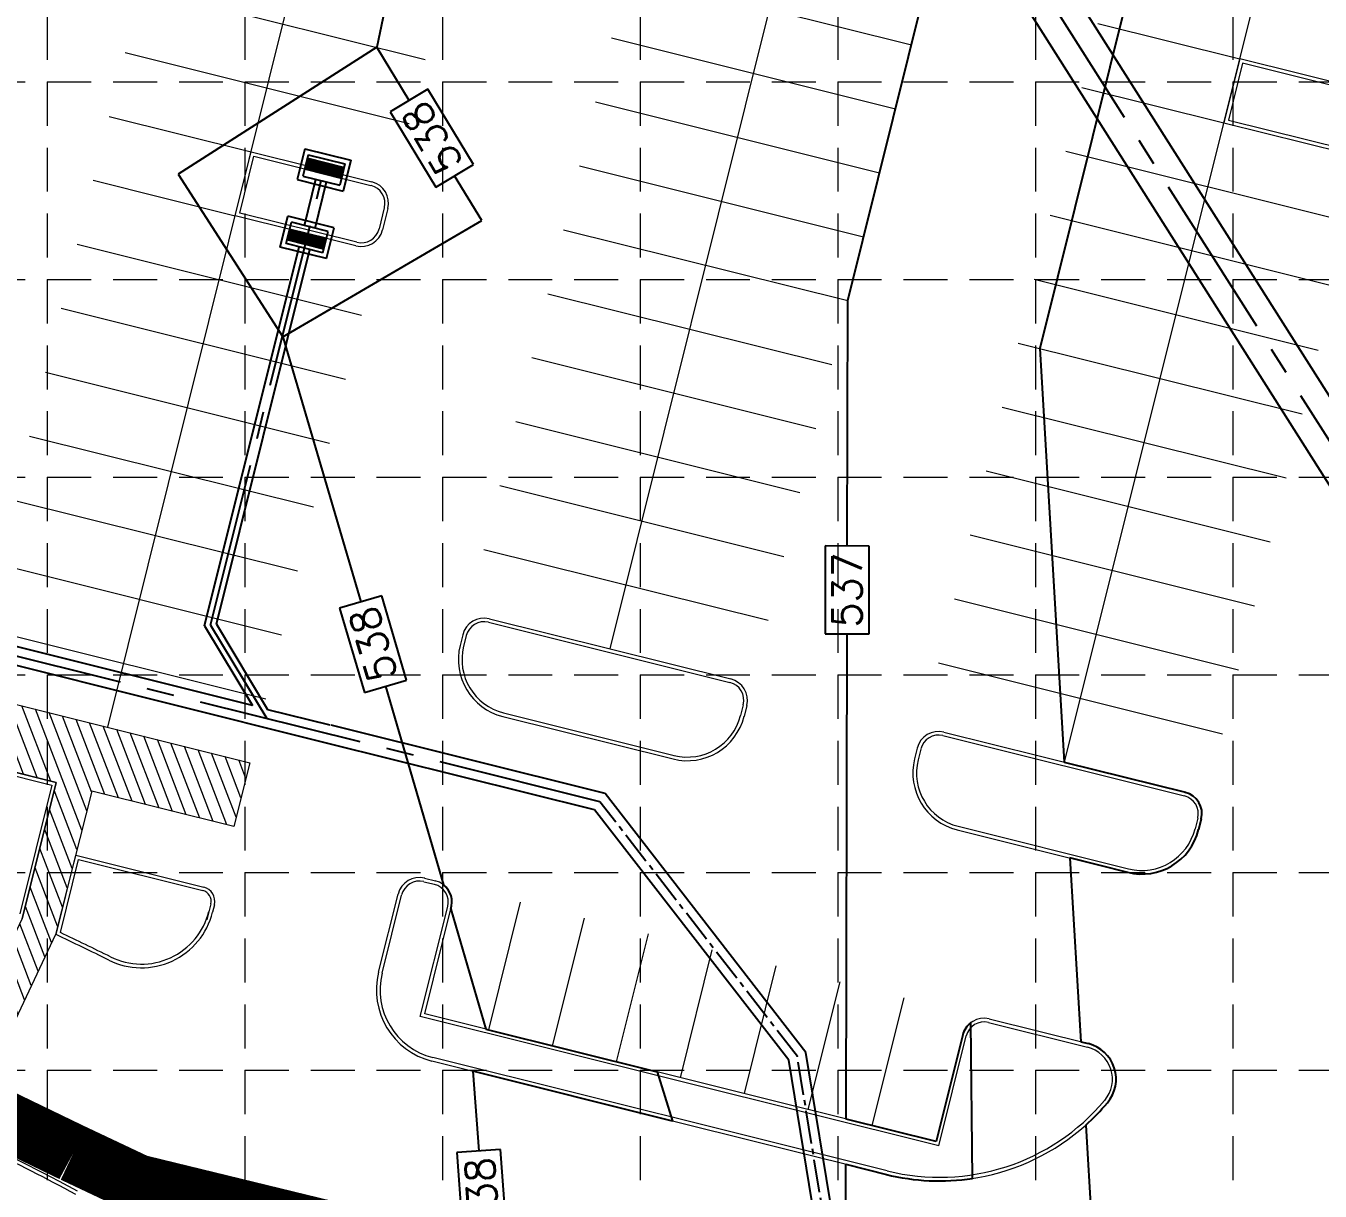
# Model space of a CAD drawing. Header units: feet. Extents: x 2597001 to 2598732, y 7017887 to 7019952.
# Drawn here: x 2597836.4 to 2598013.2, y 7018628.1 to 7018787.3 of the extents above; entities that cross this region are included whole.
import ezdxf

# ---------------------------------------------------------------- set-up
doc = ezdxf.new("R2010")
doc.units = ezdxf.units.FT
doc.header["$LTSCALE"] = 30
doc.header["$MEASUREMENT"] = 0
doc.linetypes.add('18358A-BASE-GRAD$0$CENTER2', pattern=[1.125, 0.75, -0.125, 0.125, -0.125])
doc.linetypes.add('HIDDEN', pattern=[0.375, 0.25, -0.125])
for name, color, linetype in [('18358A-BASE-GRAD$0$D-INLET', 3, 'CONTINUOUS'), ('GRID', 254, 'HIDDEN'), ('LIMITS OF DISTURBANCE', 1, 'HIDDEN'), ('PC', 35, 'CONTINUOUS'), ('STORM', 5, 'CONTINUOUS')]:
    doc.layers.add(name, color=color, linetype=linetype)
doc.layers.add('18358A-BASE-SITE$0$Curb', color=1, linetype='CONTINUOUS', lineweight=9)
doc.layers.add('18358A-BASE-SITE$0$PARK-STRIP', color=5, linetype='CONTINUOUS', lineweight=0)
doc.styles.add('L100', font='simplex.shx', dxfattribs={"height": 2})

msp = doc.modelspace()

# ---------------------------------------------------------------- hatches: boundary and pattern name
at = {"layer": '18358A-BASE-SITE$0$PARK-STRIP'}
h = msp.add_hatch(dxfattribs=at)
h.set_pattern_fill('ANSI31', scale=12.5, angle=66, style=0)
h.set_pattern_definition([(111, (2597823.1053, 7018636.0728), (-1.45872, -0.55995), [])])
h.paths.add_polyline_path([(2597828.18, 7018696.31), (2597866.99, 7018686.63), (2597864.82, 7018677.9), (2597845.41, 7018682.73), (2597840.44, 7018663.17), (2597827.64, 7018636.07), (2597823.11, 7018638.18), (2597835.92, 7018665.31), (2597840.56, 7018683.94), (2597826.03, 7018687.57)])

# ---------------------------------------------------------------- linework, layer by layer
at = {"layer": '18358A-BASE-GRAD$0$D-INLET', "color": 5}
for p, q in [((2597874.5, 7018770.47), (2597873.45, 7018766.26)), ((2597874.5, 7018770.47), (2597873.45, 7018766.26)), ((2597874.5, 7018770.47), (2597880.81, 7018768.9)), ((2597874.5, 7018770.47), (2597880.81, 7018768.9)), ((2597874.99, 7018769.66), (2597874.26, 7018766.75)), ((2597874.99, 7018769.66), (2597874.26, 7018766.75)), ((2597874.88, 7018769.15), (2597874.53, 7018767.74)), ((2597874.88, 7018769.15), (2597874.53, 7018767.74)), ((2597875.12, 7018769.09), (2597874.76, 7018767.68)), ((2597875.12, 7018769.09), (2597874.76, 7018767.68)), ((2597874.87, 7018769.18), (2597879.88, 7018767.93)), ((2597874.87, 7018769.18), (2597879.88, 7018767.93)), ((2597874.88, 7018769.15), (2597877.25, 7018768.56)), ((2597874.88, 7018769.15), (2597877.25, 7018768.56)), ((2597874.99, 7018769.66), (2597880, 7018768.41)), ((2597874.99, 7018769.66), (2597880, 7018768.41)), ((2597875.35, 7018769.03), (2597875, 7018767.62)), ((2597875.35, 7018769.03), (2597875, 7018767.62)), ((2597875.59, 7018768.97), (2597875.24, 7018767.56)), ((2597875.59, 7018768.97), (2597875.24, 7018767.56)), ((2597875.83, 7018768.92), (2597875.47, 7018767.5)), ((2597875.83, 7018768.92), (2597875.47, 7018767.5)), ((2597876.06, 7018768.86), (2597875.71, 7018767.44)), ((2597876.06, 7018768.86), (2597875.71, 7018767.44)), ((2597876.3, 7018768.8), (2597875.95, 7018767.38)), ((2597876.3, 7018768.8), (2597875.95, 7018767.38)), ((2597876.54, 7018768.74), (2597876.18, 7018767.32)), ((2597876.54, 7018768.74), (2597876.18, 7018767.32)), ((2597876.77, 7018768.68), (2597876.42, 7018767.26)), ((2597876.77, 7018768.68), (2597876.42, 7018767.26)), ((2597877.01, 7018768.62), (2597876.66, 7018767.2)), ((2597877.01, 7018768.62), (2597876.66, 7018767.2)), ((2597877.25, 7018768.56), (2597876.9, 7018767.15)), ((2597877.25, 7018768.56), (2597876.9, 7018767.15)), ((2597877.27, 7018768.58), (2597876.91, 7018767.12)), ((2597877.27, 7018768.58), (2597876.91, 7018767.12)), ((2597877.48, 7018768.53), (2597877.11, 7018767.07)), ((2597877.48, 7018768.53), (2597877.11, 7018767.07)), ((2597877.49, 7018768.5), (2597877.14, 7018767.09)), ((2597877.49, 7018768.5), (2597877.14, 7018767.09)), ((2597877.72, 7018768.44), (2597877.37, 7018767.03)), ((2597877.72, 7018768.44), (2597877.37, 7018767.03)), ((2597877.49, 7018768.5), (2597879.86, 7018767.91)), ((2597877.49, 7018768.5), (2597879.86, 7018767.91)), ((2597877.96, 7018768.38), (2597877.61, 7018766.97)), ((2597877.96, 7018768.38), (2597877.61, 7018766.97)), ((2597878.2, 7018768.32), (2597877.85, 7018766.91)), ((2597878.2, 7018768.32), (2597877.85, 7018766.91)), ((2597878.44, 7018768.26), (2597878.08, 7018766.85)), ((2597878.44, 7018768.26), (2597878.08, 7018766.85)), ((2597878.67, 7018768.21), (2597878.32, 7018766.79)), ((2597878.67, 7018768.21), (2597878.32, 7018766.79)), ((2597880, 7018768.41), (2597879.28, 7018765.5)), ((2597880, 7018768.41), (2597879.28, 7018765.5)), ((2597880.81, 7018768.9), (2597879.76, 7018764.69)), ((2597880.81, 7018768.9), (2597879.76, 7018764.69)), ((2597874.26, 7018766.75), (2597879.28, 7018765.5)), ((2597874.26, 7018766.75), (2597879.28, 7018765.5)), ((2597874.5, 7018767.72), (2597879.52, 7018766.47)), ((2597874.5, 7018767.72), (2597879.52, 7018766.47)), ((2597874.53, 7018767.74), (2597876.9, 7018767.15)), ((2597874.53, 7018767.74), (2597876.9, 7018767.15)), ((2597877.14, 7018767.09), (2597879.5, 7018766.5)), ((2597877.14, 7018767.09), (2597879.5, 7018766.5)), ((2597878.91, 7018768.15), (2597878.56, 7018766.73)), ((2597878.91, 7018768.15), (2597878.56, 7018766.73)), ((2597879.15, 7018768.09), (2597878.79, 7018766.67)), ((2597879.15, 7018768.09), (2597878.79, 7018766.67)), ((2597879.38, 7018768.03), (2597879.03, 7018766.61)), ((2597879.38, 7018768.03), (2597879.03, 7018766.61)), ((2597879.62, 7018767.97), (2597879.27, 7018766.55)), ((2597879.62, 7018767.97), (2597879.27, 7018766.55)), ((2597879.86, 7018767.91), (2597879.5, 7018766.5)), ((2597879.86, 7018767.91), (2597879.5, 7018766.5)), ((2597873.45, 7018766.26), (2597879.76, 7018764.69)), ((2597873.45, 7018766.26), (2597879.76, 7018764.69)), ((2597871.16, 7018757.05), (2597872.2, 7018761.25)), ((2597871.16, 7018757.05), (2597872.2, 7018761.25)), ((2597878.51, 7018759.68), (2597872.2, 7018761.25)), ((2597878.51, 7018759.68), (2597872.2, 7018761.25)), ((2597871.96, 7018757.53), (2597872.69, 7018760.44)), ((2597871.96, 7018757.53), (2597872.69, 7018760.44)), ((2597872.11, 7018758.03), (2597872.46, 7018759.45)), ((2597872.11, 7018758.03), (2597872.46, 7018759.45)), ((2597872.35, 7018757.97), (2597872.7, 7018759.39)), ((2597872.35, 7018757.97), (2597872.7, 7018759.39)), ((2597877.46, 7018758.22), (2597872.45, 7018759.47)), ((2597877.46, 7018758.22), (2597872.45, 7018759.47)), ((2597874.83, 7018758.86), (2597872.46, 7018759.45)), ((2597874.83, 7018758.86), (2597872.46, 7018759.45)), ((2597872.58, 7018757.91), (2597872.94, 7018759.33)), ((2597872.58, 7018757.91), (2597872.94, 7018759.33)), ((2597877.7, 7018759.19), (2597872.69, 7018760.44)), ((2597877.7, 7018759.19), (2597872.69, 7018760.44)), ((2597877.46, 7018755.47), (2597878.51, 7018759.68)), ((2597877.46, 7018755.47), (2597878.51, 7018759.68)), ((2597877.1, 7018756.77), (2597872.09, 7018758.02)), ((2597877.1, 7018756.77), (2597872.09, 7018758.02)), ((2597874.48, 7018757.44), (2597872.11, 7018758.03)), ((2597874.48, 7018757.44), (2597872.11, 7018758.03)), ((2597872.82, 7018757.86), (2597873.17, 7018759.27)), ((2597872.82, 7018757.86), (2597873.17, 7018759.27)), ((2597873.06, 7018757.8), (2597873.41, 7018759.21)), ((2597873.06, 7018757.8), (2597873.41, 7018759.21)), ((2597873.29, 7018757.74), (2597873.65, 7018759.15)), ((2597873.29, 7018757.74), (2597873.65, 7018759.15)), ((2597873.53, 7018757.68), (2597873.88, 7018759.09)), ((2597873.53, 7018757.68), (2597873.88, 7018759.09)), ((2597873.77, 7018757.62), (2597874.12, 7018759.03)), ((2597873.77, 7018757.62), (2597874.12, 7018759.03)), ((2597874, 7018757.56), (2597874.36, 7018758.98)), ((2597874, 7018757.56), (2597874.36, 7018758.98)), ((2597874.24, 7018757.5), (2597874.59, 7018758.92)), ((2597874.24, 7018757.5), (2597874.59, 7018758.92)), ((2597874.48, 7018757.44), (2597874.83, 7018758.86)), ((2597874.48, 7018757.44), (2597874.83, 7018758.86)), ((2597874.49, 7018757.42), (2597874.85, 7018758.87)), ((2597874.49, 7018757.42), (2597874.85, 7018758.87)), ((2597874.69, 7018757.37), (2597875.06, 7018758.82)), ((2597874.69, 7018757.37), (2597875.06, 7018758.82)), ((2597874.72, 7018757.38), (2597875.07, 7018758.8)), ((2597874.72, 7018757.38), (2597875.07, 7018758.8)), ((2597874.96, 7018757.32), (2597875.31, 7018758.74)), ((2597874.96, 7018757.32), (2597875.31, 7018758.74)), ((2597877.44, 7018758.21), (2597875.07, 7018758.8)), ((2597877.44, 7018758.21), (2597875.07, 7018758.8)), ((2597875.19, 7018757.26), (2597875.54, 7018758.68)), ((2597875.19, 7018757.26), (2597875.54, 7018758.68)), ((2597875.43, 7018757.21), (2597875.78, 7018758.62)), ((2597875.43, 7018757.21), (2597875.78, 7018758.62)), ((2597875.67, 7018757.15), (2597876.02, 7018758.56)), ((2597875.67, 7018757.15), (2597876.02, 7018758.56)), ((2597875.9, 7018757.09), (2597876.26, 7018758.5)), ((2597875.9, 7018757.09), (2597876.26, 7018758.5)), ((2597876.14, 7018757.03), (2597876.49, 7018758.44)), ((2597876.14, 7018757.03), (2597876.49, 7018758.44)), ((2597876.38, 7018756.97), (2597876.73, 7018758.38)), ((2597876.38, 7018756.97), (2597876.73, 7018758.38)), ((2597876.61, 7018756.91), (2597876.97, 7018758.33)), ((2597876.61, 7018756.91), (2597876.97, 7018758.33)), ((2597876.85, 7018756.85), (2597877.2, 7018758.27)), ((2597876.85, 7018756.85), (2597877.2, 7018758.27)), ((2597876.98, 7018756.28), (2597877.7, 7018759.19)), ((2597876.98, 7018756.28), (2597877.7, 7018759.19)), ((2597877.08, 7018756.79), (2597877.44, 7018758.21)), ((2597877.08, 7018756.79), (2597877.44, 7018758.21)), ((2597877.46, 7018755.47), (2597871.16, 7018757.05)), ((2597877.46, 7018755.47), (2597871.16, 7018757.05)), ((2597876.98, 7018756.28), (2597871.96, 7018757.53)), ((2597876.98, 7018756.28), (2597871.96, 7018757.53)), ((2597877.08, 7018756.79), (2597874.72, 7018757.38)), ((2597877.08, 7018756.79), (2597874.72, 7018757.38))]:
    msp.add_line(p, q, dxfattribs=at)
at = {"layer": '18358A-BASE-SITE$0$Curb', "color": 7}
for p, q in [((2597865.01, 7018761.33), (2597867.19, 7018770.06)), ((2597867.19, 7018770.06), (2597883.68, 7018765.95)), ((2597865.62, 7018761.69), (2597867.55, 7018769.45)), ((2597867.55, 7018769.45), (2597883.56, 7018765.46)), ((2597881.5, 7018757.21), (2597865.01, 7018761.33)), ((2597881.63, 7018757.7), (2597865.62, 7018761.69)), ((2597885.38, 7018762.43), (2597884.66, 7018759.52)), ((2597885.87, 7018762.31), (2597885.14, 7018759.4)), ((2597899.73, 7018706.29), (2597932.72, 7018698.07)), ((2597899.61, 7018705.81), (2597932.6, 7018697.58)), ((2597896.09, 7018704.11), (2597895.72, 7018702.64)), ((2597896.58, 7018703.99), (2597896.21, 7018702.52)), ((2597934.42, 7018694.55), (2597934.05, 7018693.09)), ((2597934.9, 7018694.43), (2597934.54, 7018692.96)), ((2597901.55, 7018692.94), (2597924.84, 7018687.14)), ((2597901.67, 7018693.43), (2597924.96, 7018687.62)), ((2597961.83, 7018690.81), (2597994.82, 7018682.59)), ((2597958.19, 7018688.63), (2597957.82, 7018687.16)), ((2597961.7, 7018690.33), (2597994.7, 7018682.1)), ((2597827.95, 7018687.09), (2597840.56, 7018683.94)), ((2597958.67, 7018688.5), (2597958.31, 7018687.04)), ((2597827.83, 7018686.6), (2597839.96, 7018683.58)), ((2597839.96, 7018683.58), (2597835.58, 7018666.01)), ((2597840.56, 7018683.94), (2597835.92, 7018665.31)), ((2597996.52, 7018679.07), (2597996.15, 7018677.6)), ((2597997, 7018678.95), (2597996.64, 7018677.48)), ((2597963.65, 7018677.46), (2597986.94, 7018671.65)), ((2597963.77, 7018677.95), (2597987.06, 7018672.14)), ((2597840.53, 7018663.16), (2597843.24, 7018674)), ((2597841.12, 7018663.44), (2597843.6, 7018673.39)), ((2597843.24, 7018674), (2597843.24, 7018674)), ((2597843.24, 7018674), (2597860.7, 7018669.65)), ((2597843.6, 7018673.39), (2597860.58, 7018669.16)), ((2597890.77, 7018670.38), (2597892.23, 7018670.02)), ((2597890.89, 7018670.87), (2597892.35, 7018670.5)), ((2597884.6, 7018658.01), (2597887.26, 7018668.68)), ((2597885.08, 7018657.89), (2597887.74, 7018668.56)), ((2597886.29, 7018668.92), (2597886.29, 7018668.92)), ((2597861.67, 7018667.34), (2597861.13, 7018665.18)), ((2597862.16, 7018667.22), (2597861.9, 7018666.2)), ((2597890.3, 7018651.95), (2597894.05, 7018666.99)), ((2597890.91, 7018652.31), (2597894.53, 7018666.87)), ((2597968.03, 7018651.63), (2597981.57, 7018648.26, 0)), ((2597967.91, 7018651.15), (2597981.44, 7018647.77, 0)), ((2597960.77, 7018634.89), (2597964.4, 7018649.45)), ((2597961.13, 7018634.29), (2597964.88, 7018649.33)), ((2597954.1, 7018630.89), (2597892, 7018646.37, 0)), ((2597953.98, 7018630.4), (2597891.88, 7018645.89, 0))]:
    msp.add_line(p, q, dxfattribs=at)
at = {"layer": '18358A-BASE-SITE$0$Curb', "color": 7, "extrusion": (-1.15217e-06, -1.19311e-06, 1)}
for p, q in [((2597961.13, 7018634.29), (2597890.3, 7018651.95)), ((2597960.77, 7018634.89), (2597890.91, 7018652.31))]:
    msp.add_line(p, q, dxfattribs=at)
at = {"layer": '18358A-BASE-SITE$0$Curb', "color": 7}
for points in [[(2598002.27, 7018782.76), (2598000.09, 7018774.02), (2598016.59, 7018769.91, 0.414214), (2598020.23, 7018772.1), (2598020.95, 7018775.01, 0.414214), (2598018.77, 7018778.64)], [(2598002.64, 7018782.15), (2598000.7, 7018774.39), (2598016.71, 7018770.4, 0.414214), (2598019.74, 7018772.22), (2598020.47, 7018775.13, 0.414214), (2598018.65, 7018778.16)]]:
    msp.add_lwpolyline(points, format="xyb", close=True, dxfattribs=at)
for centre, radius, start, end in [((2597882.96, 7018763.04), 2.5, 346, 76), ((2597882.96, 7018763.04), 3, 346, 76), ((2597882.23, 7018760.13), 3, 256, 346), ((2597882.23, 7018760.13), 2.5, 256, 346), ((2597903.49, 7018700.71), 8, 166, 256), ((2597903.49, 7018700.71), 7.5, 166, 256), ((2597926.77, 7018694.9), 8, 256, 346), ((2597926.77, 7018694.9), 7.5, 256, 346), ((2597965.59, 7018685.22), 8, 166, 256), ((2597965.59, 7018685.22), 7.5, 166, 256), ((2597988.87, 7018679.42), 8, 256, 346), ((2597988.87, 7018679.42), 7.5, 256, 346), ((2597673.23, 7018309.03), 361.66, 61.9202, 90.0798), ((2597860.22, 7018667.71), 1.5, 346, 76), ((2597860.22, 7018667.71), 2, 346, 76), ((2597852.2, 7018668.62), 10, 243.5404, 346), ((2597852.2, 7018668.62), 9.5, 243.5404, 346), ((2597673.23, 7018309.03), 391.66, 63.5404, 64.7124), ((2597673.23, 7018309.03), 392.16, 63.5404, 64.6524), ((2597967.31, 7018648.72, 0), 3, 76, 166), ((2597967.31, 7018648.72, 0), 2.5, 76, 166), ((2597980.36, 7018643.41, 0), 5, 319.8961, 76), ((2597980.36, 7018643.41, 0), 4.5, 319.8961, 76), ((2597961.23, 7018659.51, 0), 30, 256, 319.8961), ((2597961.23, 7018659.51, 0), 29.5, 256, 319.8961), ((2597673.23, 7018309.03), 361.16, 61.9202, 64.0818)]:
    msp.add_arc(centre, radius, start, end, dxfattribs=at)
at = {"layer": '18358A-BASE-SITE$0$Curb', "color": 7, "extrusion": (1.75678e-06, -4.38014e-07, 1)}
for centre, radius in [((2597899, 7018703.38, 1.49), 3), ((2597899, 7018703.38, 1.49), 2.5), ((2597961.1, 7018687.9, 1.49), 3), ((2597961.1, 7018687.9, 1.49), 2.5)]:
    msp.add_arc(centre, radius, 76, 166, dxfattribs=at)
at = {"layer": '18358A-BASE-SITE$0$Curb', "color": 7, "extrusion": (-1.75678e-06, 4.38014e-07, 1)}
for centre, radius in [((2597931.99, 7018695.16, -1.49), 2.5), ((2597931.99, 7018695.16, -1.49), 3), ((2597994.09, 7018679.67, -1.49), 2.5), ((2597994.09, 7018679.67, -1.49), 3)]:
    msp.add_arc(centre, radius, 346, 76, dxfattribs=at)
at = {"layer": '18358A-BASE-SITE$0$Curb', "color": 7, "extrusion": (-8.08902e-07, 1.8366e-07, 1)}
for radius in [3, 2.5]:
    msp.add_arc((2597890.17, 7018667.96, -0.81), radius, 76, 166, dxfattribs=at)
at = {"layer": '18358A-BASE-SITE$0$Curb', "color": 7, "extrusion": (8.00442e-07, -2.17593e-07, 1)}
for radius in [2.5, 3]:
    msp.add_arc((2597891.62, 7018667.59, 0.55), radius, 346, 76, dxfattribs=at)
at = {"layer": '18358A-BASE-SITE$0$Curb', "color": 7, "extrusion": (-7.9875e-07, 2.2438e-07, 1)}
for radius in [10, 9.5]:
    msp.add_arc((2597894.3, 7018655.59, -0.5), radius, 166, 256, dxfattribs=at)
at = {"layer": '18358A-BASE-SITE$0$PARK-STRIP', "color": 7}
for p, q in [((2597847.59, 7018691.47), (2597895.69, 7018884.4)), ((2597916.22, 7018702.18), (2597961.65, 7018884.4)), ((2597978.32, 7018686.7), (2598027.61, 7018884.4)), ((2597852.14, 7018792.36), (2597890.95, 7018782.69)), ((2597937.99, 7018789.51), (2597957.4, 7018784.67)), ((2597982.86, 7018787.6), (2598002.27, 7018782.76)), ((2597916.41, 7018785.61), (2597955.22, 7018775.94)), ((2597849.96, 7018783.63), (2597888.77, 7018773.95)), ((2597980.69, 7018778.86), (2598000.09, 7018774.02)), ((2597914.23, 7018776.88), (2597953.05, 7018767.2)), ((2597847.78, 7018774.9), (2597867.19, 7018770.06)), ((2597978.51, 7018770.13), (2598017.32, 7018760.45)), ((2597912.06, 7018768.15), (2597950.87, 7018758.47)), ((2597845.6, 7018766.17), (2597865.01, 7018761.33)), ((2597976.33, 7018761.4), (2598015.14, 7018751.72)), ((2597909.88, 7018759.42), (2597948.69, 7018749.74)), ((2597843.43, 7018757.43), (2597882.24, 7018747.76)), ((2597974.15, 7018752.67), (2598012.97, 7018742.99)), ((2597907.7, 7018750.68), (2597946.51, 7018741.01)), ((2597841.25, 7018748.7), (2597880.06, 7018739.02)), ((2597971.98, 7018743.93), (2598010.79, 7018734.26)), ((2597905.53, 7018741.95), (2597944.34, 7018732.27)), ((2597839.07, 7018739.97), (2597877.88, 7018730.29)), ((2597969.8, 7018735.2), (2598008.61, 7018725.52)), ((2597903.35, 7018733.22), (2597942.16, 7018723.54)), ((2597836.89, 7018731.24), (2597875.71, 7018721.56)), ((2597967.62, 7018726.47), (2598006.43, 7018716.79)), ((2597901.17, 7018724.49), (2597939.98, 7018714.81)), ((2597834.72, 7018722.5), (2597873.53, 7018712.83)), ((2597965.44, 7018717.74), (2598004.26, 7018708.06)), ((2597898.99, 7018715.75), (2597937.81, 7018706.08)), ((2597832.54, 7018713.77, 0), (2597871.35, 7018704.09, 0)), ((2597963.27, 7018709), (2598002.08, 7018699.33)), ((2597830.36, 7018705.04, 0), (2597869.17, 7018695.36, 0)), ((2597961.09, 7018700.27), (2597999.9, 7018690.59)), ((2597899.64, 7018650.13), (2597903.99, 7018667.6, 0)), ((2597908.37, 7018647.96), (2597912.73, 7018665.42, 0)), ((2597917.1, 7018645.78), (2597921.46, 7018663.25, 0)), ((2597925.84, 7018643.6), (2597930.19, 7018661.07, 0)), ((2597934.57, 7018641.43), (2597938.92, 7018658.89, 0)), ((2597943.3, 7018639.25), (2597947.66, 7018656.71, 0)), ((2597952.03, 7018637.07), (2597956.39, 7018654.54, 0))]:
    msp.add_line(p, q, dxfattribs=at)
msp.add_lwpolyline([(2597828.18, 7018696.31), (2597866.99, 7018686.63), (2597864.82, 7018677.9), (2597845.41, 7018682.73), (2597840.44, 7018663.17), (2597827.64, 7018636.07), (2597823.11, 7018638.18), (2597835.92, 7018665.31), (2597840.56, 7018683.94), (2597826.03, 7018687.57), (2597828.18, 7018696.31)], close=True, dxfattribs=at)
at = {"layer": 'GRID', "color": 252, "linetype": 'HIDDEN', "lineweight": 0, "ltscale": 0.8}
for p, q in [((2597839.33, 7018941.62), (2597839.33, 7017996.5)), ((2597866.33, 7018941.62), (2597866.33, 7017996.5)), ((2597893.33, 7018941.62), (2597893.33, 7017996.5)), ((2597920.33, 7018941.62), (2597920.33, 7017996.5)), ((2597947.33, 7018941.62), (2597947.33, 7017996.5)), ((2597974.33, 7018941.62), (2597974.33, 7017996.5)), ((2598001.33, 7018941.62), (2598001.33, 7017996.5)), ((2597029.33, 7018779.62), (2598703.33, 7018779.62)), ((2597029.33, 7018752.62), (2598703.33, 7018752.62)), ((2597029.33, 7018725.62), (2598703.33, 7018725.62)), ((2597029.33, 7018698.62), (2598703.33, 7018698.62)), ((2597029.33, 7018671.62), (2598703.33, 7018671.62)), ((2597029.33, 7018644.62), (2598703.33, 7018644.62))]:
    msp.add_line(p, q, dxfattribs=at)
at = {"layer": 'LIMITS OF DISTURBANCE', "ltscale": 4, "const_width": 8, "flags": 128}
msp.add_lwpolyline([(2597813.14, 7018291.7), (2597853.75, 7018272.39), (2597938.45, 7018608.01), (2597851.65, 7018629.15), (2597842.88, 7018633.29, 0.129469), (2597672.69, 7018674.15), (2597664.73, 7018675.69), (2597590.03, 7018693.84), (2597544.64, 7018515.12), (2597438.53, 7018464.67), (2597389.52, 7018413.38), (2597469.13, 7018378.04), (2597806.06, 7018293.63)], format="xyb", close=True, dxfattribs=at)
at = {"layer": 'PC', "color": 35}
for p, q in [((2597893.33, 7018827.56), (2597884.37, 7018784.33)), ((2597995.67, 7018826.41), (2597974.93, 7018743.2)), ((2597948.69, 7018749.74), (2597966.11, 7018819.6)), ((2597884.37, 7018784.33), (2597857.21, 7018767.02)), ((2597888.77, 7018777.06), (2597884.37, 7018784.33)), ((2597891.34, 7018778.61), (2597886.2, 7018775.51)), ((2597897.55, 7018768.35), (2597891.34, 7018778.61)), ((2597886.2, 7018775.51), (2597892.41, 7018765.24)), ((2597892.41, 7018765.24), (2597897.55, 7018768.35)), ((2597857.21, 7018767.02), (2597871.53, 7018744.78)), ((2597898.69, 7018760.67), (2597894.98, 7018766.79)), ((2597871.53, 7018744.78), (2597898.69, 7018760.67)), ((2597948.62, 7018716.23), (2597948.69, 7018749.74)), ((2597871.53, 7018744.78), (2597882.15, 7018708.58)), ((2597974.93, 7018743.2), (2597978.28, 7018686.71)), ((2597945.62, 7018716.23), (2597945.6, 7018704.23)), ((2597951.62, 7018716.22), (2597945.62, 7018716.23)), ((2597951.6, 7018704.22), (2597951.62, 7018716.22)), ((2597885.03, 7018709.43), (2597879.27, 7018707.74)), ((2597888.4, 7018697.91), (2597885.03, 7018709.43)), ((2597879.27, 7018707.74), (2597882.65, 7018696.22)), ((2597945.6, 7018704.23), (2597951.6, 7018704.22)), ((2597948.46, 7018637.96), (2597948.6, 7018704.23)), ((2597882.65, 7018696.22), (2597888.4, 7018697.91)), ((2597885.53, 7018697.07), (2597893.48, 7018669.95)), ((2597978.28, 7018686.71), (2597994.82, 7018682.59)), ((2597997, 7018678.95), (2597996.64, 7018677.48)), ((2597986.94, 7018671.65), (2597979.05, 7018673.62)), ((2597979.05, 7018673.62), (2597980.54, 7018648.51)), ((2597894.46, 7018666.61), (2597899.26, 7018650.23)), ((2597899.26, 7018650.23), (2597922.67, 7018644.39)), ((2597965.75, 7018629.85), (2597965.52, 7018651.13)), ((2597964.4, 7018649.45), (2597960.77, 7018634.89)), ((2597980.54, 7018648.51), (2597981.57, 7018648.26)), ((2597924.77, 7018637.68), (2597897.48, 7018644.49)), ((2597897.48, 7018644.49), (2597898.28, 7018633.6)), ((2597922.67, 7018644.39), (2597924.77, 7018637.68)), ((2597960.77, 7018634.89), (2597948.46, 7018637.96)), ((2597981.22, 7018637.13), (2597982.23, 7018620)), ((2597901.27, 7018633.81), (2597895.29, 7018633.38)), ((2597902.15, 7018621.85), (2597901.27, 7018633.81)), ((2597895.29, 7018633.38), (2597896.16, 7018621.41)), ((2597948.43, 7018623.46), (2597948.45, 7018631.78)), ((2597948.45, 7018631.78), (2597953.98, 7018630.4))]:
    msp.add_line(p, q, dxfattribs=at)
for centre, radius, start, end in [((2597994.09, 7018679.67), 3, 346, 75.9953), ((2597988.87, 7018679.42), 8, 256, 346), ((2597891.62, 7018667.59), 3, 340.825, 51.8589), ((2597967.31, 7018648.72), 3, 126.5183, 166), ((2597980.36, 7018643.41), 5, 319.8961, 76), ((2597961.23, 7018659.51), 30, 311.7631, 319.8961), ((2597961.23, 7018659.51), 30, 256, 278.6627)]:
    msp.add_arc(centre, radius, start, end, dxfattribs=at)
at = {"layer": 'STORM', "color": 170}
for p, q in [((2598019.94, 7018715.95), (2597913.17, 7018884.4)), ((2598019.94, 7018715.95), (2597913.17, 7018884.4)), ((2598025.36, 7018719.54), (2597920.87, 7018884.4)), ((2598025.36, 7018719.54), (2597920.87, 7018884.4)), ((2597874.47, 7018760), (2597876.04, 7018766.31)), ((2597874.47, 7018760), (2597876.04, 7018766.31)), ((2597875.92, 7018759.64), (2597877.5, 7018765.94)), ((2597875.92, 7018759.64), (2597877.5, 7018765.94)), ((2597860.83, 7018705.31), (2597873.74, 7018757.09)), ((2597860.83, 7018705.31), (2597873.74, 7018757.09)), ((2597862.44, 7018705.55), (2597875.2, 7018756.73)), ((2597862.44, 7018705.55), (2597875.2, 7018756.73)), ((2597867.37, 7018694.43), (2597809.19, 7018708.93)), ((2597867.37, 7018694.43), (2597809.19, 7018708.93)), ((2597877.5, 7018689.32), (2597808.58, 7018706.51)), ((2597877.5, 7018689.32), (2597808.58, 7018706.51)), ((2597860.83, 7018705.31), (2597867.37, 7018694.43)), ((2597860.83, 7018705.31), (2597867.37, 7018694.43)), ((2597862.44, 7018705.55), (2597869.43, 7018693.91)), ((2597862.44, 7018705.55), (2597869.43, 7018693.91)), ((2597869.43, 7018693.91), (2597877.92, 7018691.8)), ((2597869.43, 7018693.91), (2597877.92, 7018691.8)), ((2597915.56, 7018682.41), (2597878.1, 7018691.75)), ((2597915.56, 7018682.41), (2597878.1, 7018691.75)), ((2597914.11, 7018680.19), (2597877.5, 7018689.32)), ((2597914.11, 7018680.19), (2597877.5, 7018689.32)), ((2597942.99, 7018647.04), (2597915.56, 7018682.41)), ((2597942.99, 7018647.04), (2597915.56, 7018682.41)), ((2597940.63, 7018646), (2597914.11, 7018680.19)), ((2597940.63, 7018646), (2597914.11, 7018680.19)), ((2597947.59, 7018618.94), (2597942.99, 7018647.04)), ((2597947.59, 7018618.94), (2597942.99, 7018647.04)), ((2597951.61, 7018578.94), (2597940.63, 7018646)), ((2597951.61, 7018578.94), (2597940.63, 7018646))]:
    msp.add_line(p, q, dxfattribs=at)
at = {"layer": 'STORM', "linetype": '18358A-BASE-GRAD$0$CENTER2'}
for p, q in [((2598022.65, 7018717.74), (2597917.02, 7018884.4)), ((2598022.65, 7018717.74), (2597917.02, 7018884.4)), ((2597861.64, 7018705.43), (2597876.77, 7018766.13)), ((2597861.64, 7018705.43), (2597876.77, 7018766.13)), ((2597914.84, 7018681.3), (2597808.89, 7018707.72)), ((2597914.84, 7018681.3), (2597808.89, 7018707.72)), ((2597861.64, 7018705.43), (2597869.31, 7018692.65)), ((2597861.64, 7018705.43), (2597869.31, 7018692.65))]:
    msp.add_line(p, q, dxfattribs=at)
at = {"layer": 'STORM', "linetype": '18358A-BASE-GRAD$0$CENTER2', "ltscale": 0.2}
for p, q in [((2597941.81, 7018646.52), (2597914.84, 7018681.3)), ((2597941.81, 7018646.52), (2597914.84, 7018681.3)), ((2597953.57, 7018574.67), (2597941.81, 7018646.52)), ((2597953.57, 7018574.67), (2597941.81, 7018646.52))]:
    msp.add_line(p, q, dxfattribs=at)

# ---------------------------------------------------------------- texts
at = {"layer": 'PC', "color": 35, "style": 'L100'}
for s, rotation, p in [('538', 121.174, (2597896.25, 7018768.56)), ('537', 89.8805, (2597950.6, 7018705.08)), ('538', 106.3419, (2597887.2, 7018698.45)), ('538', 94.1846, (2597901.09, 7018622.63))]:
    msp.add_text(s, height=4, rotation=rotation, dxfattribs=at).set_placement(p)

doc.saveas('drawing.dxf')
